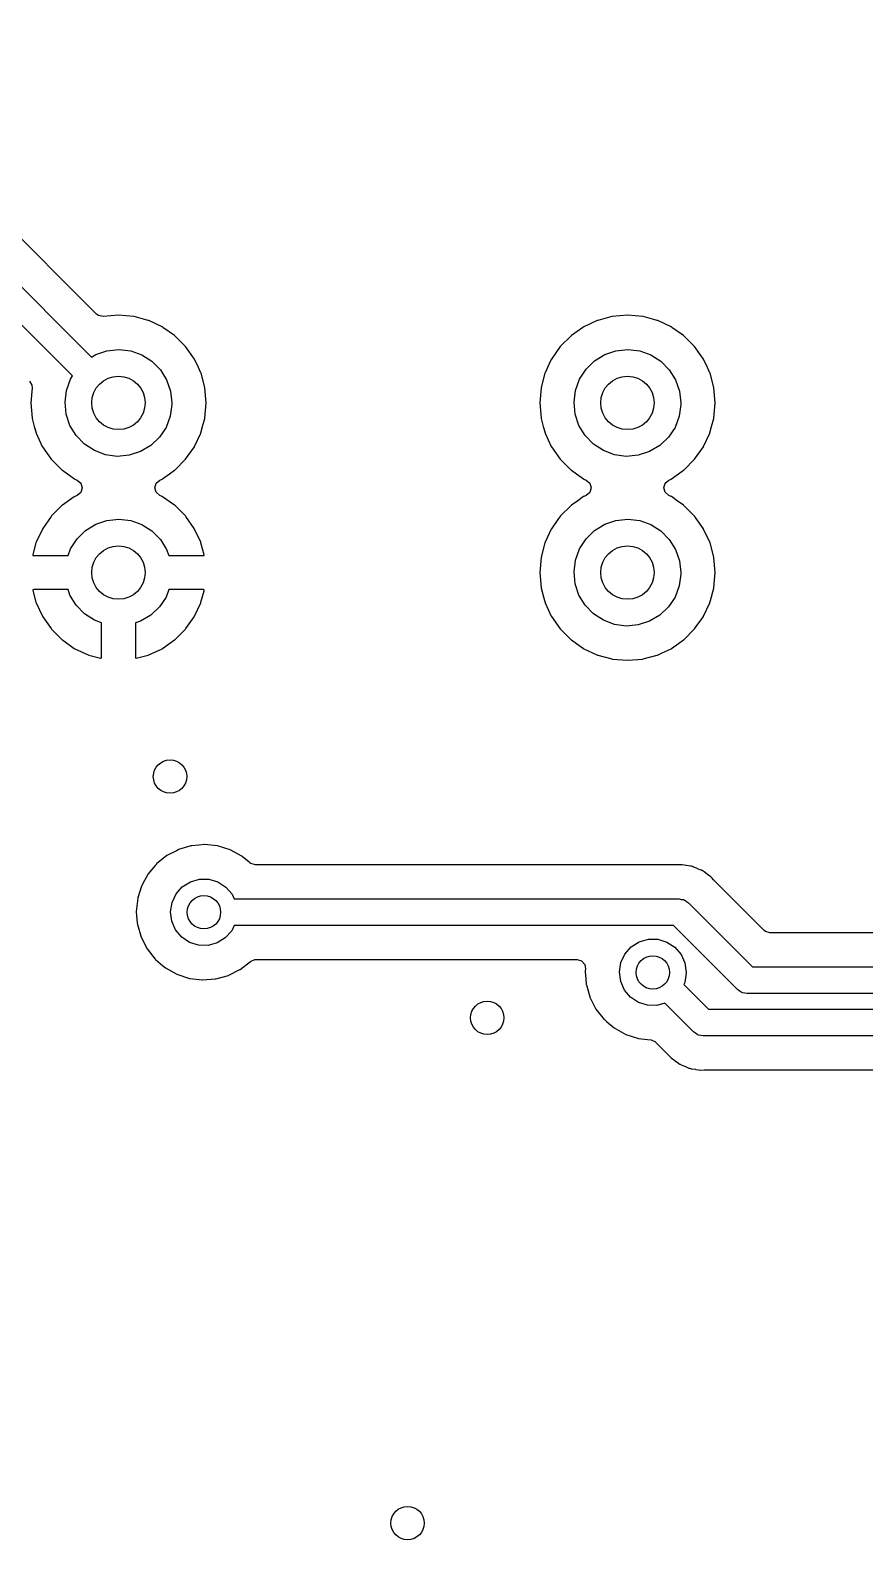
# Model space of a CAD drawing. Extents: x 41 to 172, y -238 to -26.
# Drawn here: x 101.03 to 113.53, y -187.96 to -165.36 of the extents above; entities that cross this region are included whole.
import ezdxf

# ---------------------------------------------------------------- set-up
doc = ezdxf.new("R2010")
doc.units = 0
doc.layers.add('BLACK', color=7, linetype='CONTINUOUS')

msp = doc.modelspace()

# ---------------------------------------------------------------- linework, layer by layer
at = {"layer": 'BLACK', "linetype": 'CONTINUOUS'}
for p, q in [((96.6209, -164.923), (101.949, -170.251)), ((101.666, -170.534), (96.3967, -165.265)), ((102.024, -169.607), (97.8056, -165.389)), ((102.054, -169.629), (102.024, -169.607)), ((102.124, -169.643), (102.054, -169.629)), ((102.352, -169.624), (102.124, -169.643)), ((102.58, -169.643), (102.352, -169.624)), ((102.585, -169.645), (102.58, -169.643)), ((102.796, -169.701), (102.585, -169.645)), ((102.585, -169.645), (102.585, -169.645)), ((102.801, -169.703), (102.796, -169.701)), ((102.796, -169.701), (102.796, -169.701)), ((102.806, -169.705), (102.801, -169.703)), ((103.004, -169.797), (102.806, -169.705)), ((102.806, -169.705), (102.806, -169.705)), ((109.518, -169.705), (109.32, -169.797)), ((109.523, -169.703), (109.518, -169.705)), ((109.518, -169.705), (109.518, -169.705)), ((109.528, -169.701), (109.523, -169.703)), ((109.739, -169.645), (109.528, -169.701)), ((109.528, -169.701), (109.528, -169.701)), ((109.744, -169.643), (109.739, -169.645)), ((109.739, -169.645), (109.739, -169.645)), ((109.972, -169.624), (109.744, -169.643)), ((110.2, -169.643), (109.972, -169.624)), ((110.205, -169.645), (110.2, -169.643)), ((110.416, -169.701), (110.205, -169.645)), ((110.205, -169.645), (110.205, -169.645)), ((110.421, -169.703), (110.416, -169.701)), ((110.416, -169.701), (110.416, -169.701)), ((110.426, -169.705), (110.421, -169.703)), ((110.624, -169.797), (110.426, -169.705)), ((110.426, -169.705), (110.426, -169.705)), ((103.009, -169.799), (103.004, -169.797)), ((103.004, -169.797), (103.004, -169.797)), ((103.018, -169.806), (103.009, -169.799)), ((103.192, -169.928), (103.018, -169.806)), ((103.196, -169.931), (103.192, -169.928)), ((103.192, -169.928), (103.192, -169.928)), ((103.358, -170.093), (103.196, -169.931)), ((109.128, -169.931), (108.966, -170.093)), ((109.132, -169.928), (109.128, -169.931)), ((109.306, -169.806), (109.132, -169.928)), ((109.132, -169.928), (109.132, -169.928)), ((109.315, -169.799), (109.306, -169.806)), ((109.32, -169.797), (109.315, -169.799)), ((109.32, -169.797), (109.32, -169.797)), ((110.629, -169.799), (110.624, -169.797)), ((110.624, -169.797), (110.624, -169.797)), ((110.638, -169.806), (110.629, -169.799)), ((110.812, -169.928), (110.638, -169.806)), ((110.816, -169.931), (110.812, -169.928)), ((110.812, -169.928), (110.812, -169.928)), ((110.978, -170.093), (110.816, -169.931)), ((102.011, -170.213), (102.18, -170.156)), ((102.18, -170.156), (102.358, -170.137)), ((102.358, -170.137), (102.535, -170.158)), ((102.535, -170.158), (102.703, -170.218)), ((103.49, -170.28), (103.358, -170.093)), ((108.966, -170.093), (108.834, -170.28)), ((109.631, -170.213), (109.8, -170.156)), ((109.8, -170.156), (109.978, -170.137)), ((109.978, -170.137), (110.155, -170.158)), ((110.155, -170.158), (110.323, -170.218)), ((111.11, -170.28), (110.978, -170.093)), ((101.949, -170.251), (102.011, -170.213)), ((102.703, -170.218), (102.853, -170.314)), ((102.853, -170.314), (102.979, -170.44)), ((103.492, -170.285), (103.49, -170.28)), ((103.529, -170.364), (103.492, -170.285)), ((103.492, -170.285), (103.492, -170.285)), ((103.586, -170.488), (103.529, -170.364)), ((108.795, -170.364), (108.738, -170.488)), ((108.832, -170.285), (108.795, -170.364)), ((108.834, -170.28), (108.832, -170.285)), ((108.832, -170.285), (108.832, -170.285)), ((109.352, -170.431), (109.479, -170.307)), ((109.479, -170.307), (109.631, -170.213)), ((110.323, -170.218), (110.473, -170.314)), ((110.473, -170.314), (110.599, -170.44)), ((111.112, -170.285), (111.11, -170.28)), ((111.149, -170.364), (111.112, -170.285)), ((111.112, -170.285), (111.112, -170.285)), ((111.206, -170.488), (111.149, -170.364)), ((101.022, -170.609), (101.056, -170.671)), ((101.574, -170.749), (101.635, -170.581)), ((101.635, -170.581), (101.666, -170.534)), ((102.979, -170.44), (103.073, -170.591)), ((103.073, -170.591), (103.132, -170.76)), ((103.588, -170.493), (103.586, -170.488)), ((103.639, -170.685), (103.588, -170.493)), ((103.588, -170.493), (103.588, -170.493)), ((108.736, -170.493), (108.685, -170.685)), ((108.738, -170.488), (108.736, -170.493)), ((108.736, -170.493), (108.736, -170.493)), ((109.194, -170.749), (109.255, -170.581)), ((109.255, -170.581), (109.352, -170.431)), ((110.599, -170.44), (110.693, -170.591)), ((110.693, -170.591), (110.752, -170.76)), ((111.208, -170.493), (111.206, -170.488)), ((111.259, -170.685), (111.208, -170.493)), ((111.208, -170.493), (111.208, -170.493)), ((101.058, -170.709), (101.039, -170.937)), ((101.056, -170.671), (101.058, -170.709)), ((101.552, -170.926), (101.574, -170.749)), ((103.132, -170.76), (103.152, -170.937)), ((103.646, -170.709), (103.639, -170.685)), ((103.665, -170.937), (103.646, -170.709)), ((108.678, -170.709), (108.659, -170.937)), ((108.685, -170.685), (108.678, -170.709)), ((109.172, -170.926), (109.194, -170.749)), ((110.752, -170.76), (110.772, -170.937)), ((111.266, -170.709), (111.259, -170.685)), ((111.285, -170.937), (111.266, -170.709)), ((101.039, -170.937), (101.058, -171.165)), ((101.569, -171.103), (101.552, -170.926)), ((103.152, -170.959), (103.127, -171.136)), ((103.152, -170.937), (103.152, -170.959)), ((103.646, -171.165), (103.665, -170.937)), ((108.659, -170.937), (108.678, -171.165)), ((109.189, -171.103), (109.172, -170.926)), ((110.772, -170.959), (110.747, -171.136)), ((110.772, -170.937), (110.772, -170.959)), ((111.266, -171.165), (111.285, -170.937)), ((101.058, -171.165), (101.06, -171.17)), ((101.06, -171.17), (101.06, -171.17)), ((101.06, -171.17), (101.092, -171.292)), ((101.092, -171.292), (101.118, -171.386)), ((101.626, -171.273), (101.569, -171.103)), ((101.718, -171.425), (101.626, -171.273)), ((103.127, -171.136), (103.064, -171.303)), ((103.586, -171.386), (103.612, -171.292)), ((103.612, -171.292), (103.644, -171.17)), ((103.644, -171.17), (103.646, -171.165)), ((103.644, -171.17), (103.644, -171.17)), ((108.678, -171.165), (108.68, -171.17)), ((108.68, -171.17), (108.68, -171.17)), ((108.68, -171.17), (108.712, -171.292)), ((108.712, -171.292), (108.738, -171.386)), ((109.246, -171.273), (109.189, -171.103)), ((109.338, -171.425), (109.246, -171.273)), ((110.747, -171.136), (110.684, -171.303)), ((111.206, -171.386), (111.232, -171.292)), ((111.232, -171.292), (111.264, -171.17)), ((111.264, -171.17), (111.266, -171.165)), ((111.264, -171.17), (111.264, -171.17)), ((101.118, -171.386), (101.12, -171.391)), ((101.12, -171.391), (101.12, -171.391)), ((101.12, -171.391), (101.212, -171.589)), ((101.842, -171.553), (101.718, -171.425)), ((102.965, -171.451), (102.836, -171.574)), ((103.064, -171.303), (102.965, -171.451)), ((103.492, -171.589), (103.584, -171.391)), ((103.584, -171.391), (103.586, -171.386)), ((103.584, -171.391), (103.584, -171.391)), ((108.738, -171.386), (108.74, -171.391)), ((108.74, -171.391), (108.74, -171.391)), ((108.74, -171.391), (108.832, -171.589)), ((109.462, -171.553), (109.338, -171.425)), ((110.585, -171.451), (110.456, -171.574)), ((110.684, -171.303), (110.585, -171.451)), ((111.112, -171.589), (111.204, -171.391)), ((111.204, -171.391), (111.206, -171.386)), ((111.204, -171.391), (111.204, -171.391)), ((101.212, -171.589), (101.212, -171.589)), ((101.212, -171.589), (101.214, -171.594)), ((101.214, -171.594), (101.346, -171.781)), ((101.991, -171.651), (101.842, -171.553)), ((102.158, -171.713), (101.991, -171.651)), ((102.335, -171.737), (102.158, -171.713)), ((102.513, -171.721), (102.335, -171.737)), ((102.682, -171.666), (102.513, -171.721)), ((102.836, -171.574), (102.682, -171.666)), ((103.358, -171.781), (103.49, -171.594)), ((103.49, -171.594), (103.492, -171.589)), ((103.492, -171.589), (103.492, -171.589)), ((108.832, -171.589), (108.832, -171.589)), ((108.832, -171.589), (108.834, -171.594)), ((108.834, -171.594), (108.966, -171.781)), ((109.611, -171.651), (109.462, -171.553)), ((109.778, -171.713), (109.611, -171.651)), ((109.955, -171.737), (109.778, -171.713)), ((110.133, -171.721), (109.955, -171.737)), ((110.302, -171.666), (110.133, -171.721)), ((110.456, -171.574), (110.302, -171.666)), ((110.978, -171.781), (111.11, -171.594)), ((111.11, -171.594), (111.112, -171.589)), ((111.112, -171.589), (111.112, -171.589)), ((101.346, -171.781), (101.508, -171.943)), ((101.508, -171.943), (101.512, -171.946)), ((101.512, -171.946), (101.512, -171.946)), ((101.512, -171.946), (101.59, -172.001)), ((103.114, -172.001), (103.192, -171.946)), ((103.192, -171.946), (103.196, -171.943)), ((103.192, -171.946), (103.192, -171.946)), ((103.196, -171.943), (103.358, -171.781)), ((108.966, -171.781), (109.128, -171.943)), ((109.128, -171.943), (109.132, -171.946)), ((109.132, -171.946), (109.132, -171.946)), ((109.132, -171.946), (109.21, -172.001)), ((110.734, -172.001), (110.812, -171.946)), ((110.812, -171.946), (110.816, -171.943)), ((110.812, -171.946), (110.812, -171.946)), ((110.816, -171.943), (110.978, -171.781)), ((101.59, -172.001), (101.695, -172.075)), ((101.695, -172.075), (101.7, -172.077)), ((101.7, -172.077), (101.7, -172.077)), ((101.7, -172.077), (101.735, -172.093)), ((101.735, -172.093), (101.788, -172.14)), ((101.788, -172.14), (101.808, -172.208)), ((102.896, -172.206), (102.917, -172.138)), ((102.917, -172.138), (102.969, -172.093)), ((102.969, -172.093), (103.004, -172.077)), ((103.004, -172.077), (103.009, -172.075)), ((103.004, -172.077), (103.004, -172.077)), ((103.009, -172.075), (103.114, -172.001)), ((109.21, -172.001), (109.315, -172.075)), ((109.315, -172.075), (109.32, -172.077)), ((109.32, -172.077), (109.32, -172.077)), ((109.32, -172.077), (109.354, -172.093)), ((109.354, -172.093), (109.408, -172.14)), ((109.408, -172.14), (109.427, -172.208)), ((110.517, -172.206), (110.537, -172.138)), ((110.537, -172.138), (110.59, -172.093)), ((110.59, -172.093), (110.624, -172.077)), ((110.624, -172.077), (110.629, -172.075)), ((110.624, -172.077), (110.624, -172.077)), ((110.629, -172.075), (110.734, -172.001)), ((101.691, -172.343), (101.513, -172.468)), ((101.7, -172.338), (101.691, -172.343)), ((101.735, -172.321), (101.7, -172.338)), ((101.787, -172.276), (101.735, -172.321)), ((101.808, -172.208), (101.787, -172.276)), ((102.916, -172.275), (102.896, -172.206)), ((102.969, -172.321), (102.916, -172.275)), ((103.004, -172.338), (102.969, -172.321)), ((103.013, -172.343), (103.004, -172.338)), ((103.191, -172.468), (103.013, -172.343)), ((109.227, -172.401), (109.132, -172.468)), ((109.315, -172.339), (109.227, -172.401)), ((109.32, -172.337), (109.315, -172.339)), ((109.354, -172.321), (109.32, -172.337)), ((109.32, -172.337), (109.32, -172.337)), ((109.407, -172.276), (109.354, -172.321)), ((109.427, -172.208), (109.407, -172.276)), ((110.536, -172.274), (110.517, -172.206)), ((110.59, -172.321), (110.536, -172.274)), ((110.624, -172.337), (110.59, -172.321)), ((110.629, -172.339), (110.624, -172.337)), ((110.624, -172.337), (110.624, -172.337)), ((110.717, -172.401), (110.629, -172.339)), ((110.812, -172.468), (110.717, -172.401)), ((101.343, -172.638), (101.218, -172.816)), ((101.35, -172.629), (101.343, -172.638)), ((101.504, -172.475), (101.35, -172.629)), ((101.513, -172.468), (101.504, -172.475)), ((103.2, -172.475), (103.191, -172.468)), ((103.354, -172.629), (103.2, -172.475)), ((103.361, -172.638), (103.354, -172.629)), ((103.486, -172.816), (103.361, -172.638)), ((108.963, -172.637), (108.941, -172.668)), ((108.966, -172.633), (108.963, -172.637)), ((108.963, -172.637), (108.963, -172.637)), ((109.128, -172.471), (108.966, -172.633)), ((109.132, -172.468), (109.128, -172.471)), ((109.132, -172.468), (109.132, -172.468)), ((110.816, -172.471), (110.812, -172.468)), ((110.812, -172.468), (110.812, -172.468)), ((110.978, -172.633), (110.816, -172.471)), ((110.981, -172.637), (110.978, -172.633)), ((111.003, -172.668), (110.981, -172.637)), ((110.981, -172.637), (110.981, -172.637)), ((101.213, -172.825), (101.121, -173.023)), ((101.218, -172.816), (101.213, -172.825)), ((101.732, -172.971), (101.859, -172.847)), ((101.859, -172.847), (102.011, -172.753)), ((102.011, -172.753), (102.18, -172.696)), ((102.18, -172.696), (102.358, -172.677)), ((102.358, -172.677), (102.535, -172.698)), ((102.535, -172.698), (102.703, -172.758)), ((102.703, -172.758), (102.853, -172.854)), ((102.853, -172.854), (102.979, -172.98)), ((103.491, -172.825), (103.486, -172.816)), ((103.583, -173.023), (103.491, -172.825)), ((108.832, -172.825), (108.741, -173.022)), ((108.834, -172.82), (108.832, -172.825)), ((108.832, -172.825), (108.832, -172.825)), ((108.941, -172.668), (108.834, -172.82)), ((109.352, -172.971), (109.479, -172.847)), ((109.479, -172.847), (109.631, -172.753)), ((109.631, -172.753), (109.8, -172.696)), ((109.8, -172.696), (109.978, -172.677)), ((109.978, -172.677), (110.155, -172.698)), ((110.155, -172.698), (110.323, -172.758)), ((110.323, -172.758), (110.473, -172.854)), ((110.473, -172.854), (110.599, -172.98)), ((111.11, -172.82), (111.003, -172.668)), ((111.112, -172.825), (111.11, -172.82)), ((111.203, -173.022), (111.112, -172.825)), ((111.112, -172.825), (111.112, -172.825)), ((101.117, -173.033), (101.071, -173.206)), ((101.121, -173.023), (101.117, -173.033)), ((101.635, -173.121), (101.732, -172.971)), ((102.979, -172.98), (103.073, -173.131)), ((103.587, -173.033), (103.583, -173.023)), ((103.635, -173.21), (103.587, -173.033)), ((108.736, -173.033), (108.696, -173.184)), ((108.738, -173.028), (108.736, -173.033)), ((108.736, -173.033), (108.736, -173.033)), ((108.741, -173.022), (108.738, -173.028)), ((109.255, -173.121), (109.352, -172.971)), ((110.599, -172.98), (110.693, -173.131)), ((111.206, -173.028), (111.203, -173.022)), ((111.208, -173.033), (111.206, -173.028)), ((111.248, -173.184), (111.208, -173.033)), ((111.208, -173.033), (111.208, -173.033)), ((101.071, -173.206), (101.071, -173.22)), ((101.071, -173.22), (101.079, -173.223)), ((101.079, -173.223), (101.598, -173.223)), ((101.598, -173.223), (101.635, -173.121)), ((103.073, -173.131), (103.105, -173.223)), ((103.105, -173.223), (103.62, -173.223)), ((103.62, -173.223), (103.633, -173.219)), ((103.633, -173.219), (103.635, -173.21)), ((108.678, -173.249), (108.659, -173.477)), ((108.696, -173.184), (108.678, -173.249)), ((109.172, -173.466), (109.194, -173.289)), ((109.194, -173.289), (109.255, -173.121)), ((110.693, -173.131), (110.752, -173.3)), ((110.752, -173.3), (110.772, -173.477)), ((111.266, -173.249), (111.248, -173.184)), ((111.285, -173.477), (111.266, -173.249)), ((108.659, -173.477), (108.678, -173.705)), ((109.189, -173.643), (109.172, -173.466)), ((110.772, -173.499), (110.747, -173.676)), ((110.772, -173.477), (110.772, -173.499)), ((111.266, -173.705), (111.285, -173.477)), ((101.071, -173.735), (101.069, -173.744)), ((101.069, -173.744), (101.117, -173.921)), ((101.084, -173.731), (101.071, -173.735)), ((101.599, -173.731), (101.084, -173.731)), ((101.626, -173.813), (101.599, -173.731)), ((103.106, -173.731), (103.064, -173.843)), ((103.625, -173.731), (103.106, -173.731)), ((103.587, -173.921), (103.633, -173.748)), ((103.633, -173.734), (103.625, -173.731)), ((103.633, -173.748), (103.633, -173.734)), ((108.678, -173.705), (108.68, -173.71)), ((108.68, -173.71), (108.68, -173.71)), ((108.68, -173.71), (108.73, -173.896)), ((109.246, -173.813), (109.189, -173.643)), ((110.747, -173.676), (110.684, -173.843)), ((111.214, -173.896), (111.264, -173.71)), ((111.264, -173.71), (111.266, -173.705)), ((111.264, -173.71), (111.264, -173.71)), ((101.117, -173.921), (101.121, -173.931)), ((101.121, -173.931), (101.213, -174.129)), ((101.718, -173.965), (101.626, -173.813)), ((101.842, -174.093), (101.718, -173.965)), ((102.965, -173.991), (102.836, -174.114)), ((103.064, -173.843), (102.965, -173.991)), ((103.491, -174.129), (103.583, -173.931)), ((103.583, -173.931), (103.587, -173.921)), ((108.73, -173.896), (108.738, -173.926)), ((108.738, -173.926), (108.74, -173.931)), ((108.74, -173.931), (108.74, -173.931)), ((108.74, -173.931), (108.832, -174.129)), ((109.338, -173.965), (109.246, -173.813)), ((109.462, -174.093), (109.338, -173.965)), ((110.585, -173.991), (110.456, -174.114)), ((110.684, -173.843), (110.585, -173.991)), ((111.112, -174.129), (111.204, -173.931)), ((111.204, -173.931), (111.206, -173.926)), ((111.204, -173.931), (111.204, -173.931)), ((111.206, -173.926), (111.214, -173.896)), ((101.213, -174.129), (101.218, -174.138)), ((101.218, -174.138), (101.343, -174.316)), ((101.991, -174.191), (101.842, -174.093)), ((102.098, -174.231), (101.991, -174.191)), ((102.098, -174.75), (102.098, -174.231)), ((102.682, -174.206), (102.606, -174.23)), ((102.606, -174.23), (102.606, -174.745)), ((102.836, -174.114), (102.682, -174.206)), ((103.361, -174.316), (103.486, -174.138)), ((103.486, -174.138), (103.491, -174.129)), ((108.832, -174.129), (108.832, -174.129)), ((108.832, -174.129), (108.834, -174.134)), ((108.834, -174.134), (108.86, -174.17)), ((108.86, -174.17), (108.941, -174.286)), ((109.611, -174.191), (109.462, -174.093)), ((109.778, -174.253), (109.611, -174.191)), ((110.302, -174.206), (110.133, -174.261)), ((110.456, -174.114), (110.302, -174.206)), ((111.003, -174.286), (111.084, -174.17)), ((111.084, -174.17), (111.11, -174.134)), ((111.11, -174.134), (111.112, -174.129)), ((111.112, -174.129), (111.112, -174.129)), ((101.343, -174.316), (101.35, -174.325)), ((101.35, -174.325), (101.504, -174.479)), ((103.2, -174.479), (103.354, -174.325)), ((103.354, -174.325), (103.361, -174.316)), ((108.941, -174.286), (108.966, -174.321)), ((108.966, -174.321), (109.128, -174.483)), ((109.955, -174.277), (109.778, -174.253)), ((110.133, -174.261), (109.955, -174.277)), ((110.816, -174.483), (110.978, -174.321)), ((110.978, -174.321), (111.003, -174.286)), ((101.504, -174.479), (101.513, -174.486)), ((101.513, -174.486), (101.691, -174.611)), ((101.691, -174.611), (101.7, -174.616)), ((101.7, -174.616), (101.898, -174.708)), ((102.806, -174.708), (103.004, -174.616)), ((103.004, -174.616), (103.013, -174.611)), ((103.013, -174.611), (103.191, -174.486)), ((103.191, -174.486), (103.2, -174.479)), ((109.128, -174.483), (109.132, -174.486)), ((109.132, -174.486), (109.132, -174.486)), ((109.132, -174.486), (109.21, -174.541)), ((109.21, -174.541), (109.315, -174.615)), ((109.315, -174.615), (109.32, -174.617)), ((109.32, -174.617), (109.32, -174.617)), ((109.32, -174.617), (109.451, -174.678)), ((109.451, -174.678), (109.523, -174.711)), ((110.421, -174.711), (110.493, -174.678)), ((110.493, -174.678), (110.624, -174.617)), ((110.624, -174.617), (110.629, -174.615)), ((110.624, -174.617), (110.624, -174.617)), ((110.629, -174.615), (110.734, -174.541)), ((110.734, -174.541), (110.812, -174.486)), ((110.812, -174.486), (110.816, -174.483)), ((110.812, -174.486), (110.812, -174.486)), ((101.898, -174.708), (101.908, -174.712)), ((101.908, -174.712), (102.081, -174.758)), ((102.081, -174.758), (102.095, -174.758)), ((102.095, -174.758), (102.098, -174.75)), ((102.606, -174.745), (102.61, -174.758)), ((102.61, -174.758), (102.619, -174.76)), ((102.619, -174.76), (102.796, -174.712)), ((102.796, -174.712), (102.806, -174.708)), ((109.523, -174.711), (109.528, -174.713)), ((109.528, -174.713), (109.528, -174.713)), ((109.528, -174.713), (109.739, -174.769)), ((109.739, -174.769), (109.739, -174.769)), ((109.739, -174.769), (109.744, -174.771)), ((109.744, -174.771), (109.972, -174.79)), ((109.972, -174.79), (110.2, -174.771)), ((110.2, -174.771), (110.205, -174.769)), ((110.205, -174.769), (110.416, -174.713)), ((110.205, -174.769), (110.205, -174.769)), ((110.416, -174.713), (110.421, -174.711)), ((110.416, -174.713), (110.416, -174.713)), ((103.252, -177.622), (103.247, -177.625)), ((103.334, -177.598), (103.252, -177.622)), ((103.436, -177.568), (103.334, -177.598)), ((103.442, -177.567), (103.436, -177.568)), ((103.436, -177.568), (103.436, -177.568)), ((103.448, -177.566), (103.442, -177.567)), ((103.557, -177.556), (103.448, -177.566)), ((103.448, -177.566), (103.448, -177.566)), ((103.639, -177.549), (103.557, -177.556)), ((103.645, -177.549), (103.639, -177.549)), ((103.83, -177.569), (103.645, -177.549)), ((103.645, -177.549), (103.645, -177.549)), ((103.836, -177.569), (103.83, -177.569)), ((103.83, -177.569), (103.83, -177.569)), ((104.025, -177.628), (103.836, -177.569)), ((102.919, -177.843), (102.908, -177.856)), ((102.923, -177.838), (102.919, -177.843)), ((103.077, -177.714), (102.923, -177.838)), ((103.219, -177.64), (103.077, -177.714)), ((103.247, -177.625), (103.219, -177.64)), ((103.247, -177.625), (103.247, -177.625)), ((104.199, -177.722), (104.025, -177.628)), ((104.203, -177.726), (104.199, -177.722)), ((104.31, -177.814), (104.203, -177.726)), ((104.203, -177.726), (104.203, -177.726)), ((104.322, -177.824), (104.31, -177.814)), ((104.323, -177.825), (104.322, -177.824)), ((104.335, -177.833), (104.323, -177.825)), ((104.403, -177.853), (104.335, -177.833)), ((110.781, -177.85), (110.727, -177.853)), ((110.789, -177.85), (110.781, -177.85)), ((110.781, -177.85), (110.781, -177.85)), ((110.852, -177.861), (110.789, -177.85)), ((102.793, -177.995), (102.743, -178.085)), ((102.796, -177.989), (102.793, -177.995)), ((102.793, -177.995), (102.793, -177.995)), ((102.908, -177.856), (102.796, -177.989)), ((103.428, -178.106), (103.564, -178.067)), ((103.564, -178.067), (103.706, -178.067)), ((103.706, -178.067), (103.842, -178.108)), ((110.719, -177.853), (104.403, -177.853)), ((110.727, -177.853), (110.719, -177.853)), ((110.858, -177.862), (110.852, -177.861)), ((110.884, -177.866), (110.858, -177.862)), ((110.914, -177.87), (110.884, -177.866)), ((110.921, -177.871), (110.914, -177.87)), ((110.914, -177.87), (110.914, -177.87)), ((110.929, -177.873), (110.921, -177.871)), ((110.931, -177.874), (110.929, -177.873)), ((110.947, -177.879), (110.931, -177.874)), ((110.95, -177.88), (110.947, -177.879)), ((110.957, -177.881), (110.95, -177.88)), ((111.016, -177.907), (110.957, -177.881)), ((111.022, -177.91), (111.016, -177.907)), ((111.074, -177.93), (111.022, -177.91)), ((111.081, -177.933), (111.074, -177.93)), ((111.074, -177.93), (111.074, -177.93)), ((111.087, -177.937), (111.081, -177.933)), ((111.09, -177.939), (111.087, -177.937)), ((111.105, -177.947), (111.09, -177.939)), ((111.107, -177.948), (111.105, -177.947)), ((111.114, -177.952), (111.107, -177.948)), ((111.12, -177.956), (111.114, -177.952)), ((111.164, -177.991), (111.12, -177.956)), ((111.169, -177.995), (111.164, -177.991)), ((111.222, -178.032), (111.169, -177.995)), ((111.239, -178.052), (111.222, -178.032)), ((111.26, -178.075), (111.239, -178.052)), ((111.265, -178.081), (111.26, -178.075)), ((102.699, -178.169), (102.643, -178.345)), ((102.701, -178.163), (102.699, -178.169)), ((102.699, -178.169), (102.699, -178.169)), ((102.743, -178.085), (102.701, -178.163)), ((103.154, -178.416), (103.214, -178.287)), ((103.214, -178.287), (103.308, -178.181)), ((103.308, -178.181), (103.428, -178.106)), ((103.842, -178.108), (103.961, -178.185)), ((103.961, -178.185), (104.053, -178.293)), ((104.053, -178.293), (104.085, -178.362)), ((112.017, -178.833), (111.265, -178.081)), ((102.641, -178.351), (102.619, -178.548)), ((102.643, -178.345), (102.641, -178.351)), ((103.132, -178.556), (103.154, -178.416)), ((104.085, -178.362), (110.744, -178.362)), ((110.744, -178.362), (110.777, -178.369)), ((110.777, -178.369), (110.81, -178.373)), ((110.81, -178.373), (110.82, -178.379)), ((110.82, -178.379), (110.831, -178.382)), ((110.831, -178.382), (110.857, -178.403)), ((110.857, -178.403), (110.885, -178.421)), ((110.885, -178.421), (111.843, -179.378)), ((102.619, -178.548), (102.619, -178.554)), ((102.619, -178.554), (102.633, -178.718)), ((102.633, -178.718), (102.635, -178.745)), ((102.635, -178.745), (102.69, -178.935)), ((103.15, -178.696), (103.132, -178.556)), ((103.208, -178.826), (103.15, -178.696)), ((102.69, -178.935), (102.78, -179.111)), ((103.299, -178.935), (103.208, -178.826)), ((103.417, -179.013), (103.299, -178.935)), ((103.951, -178.947), (103.831, -179.021)), ((104.047, -178.842), (103.951, -178.947)), ((104.085, -178.762), (104.047, -178.842)), ((110.661, -178.762), (104.085, -178.762)), ((110.148, -179.005), (110.285, -178.966)), ((110.285, -178.966), (110.426, -178.967)), ((110.426, -178.967), (110.562, -179.008)), ((111.619, -179.719), (110.661, -178.762)), ((112.038, -178.849), (112.017, -178.833)), ((112.106, -178.869), (112.038, -178.849)), ((136.814, -178.869), (112.106, -178.869)), ((102.78, -179.111), (102.903, -179.266)), ((103.552, -179.056), (103.417, -179.013)), ((103.694, -179.058), (103.552, -179.056)), ((103.831, -179.021), (103.694, -179.058)), ((109.874, -179.315), (109.935, -179.187)), ((109.935, -179.187), (110.028, -179.081)), ((110.028, -179.081), (110.148, -179.005)), ((110.562, -179.008), (110.681, -179.085)), ((110.681, -179.085), (110.774, -179.192)), ((110.774, -179.192), (110.832, -179.321)), ((102.903, -179.266), (102.908, -179.27)), ((102.908, -179.27), (102.908, -179.27)), ((102.908, -179.27), (103.011, -179.358)), ((103.011, -179.358), (103.054, -179.394)), ((103.054, -179.394), (103.226, -179.491)), ((104.004, -179.504), (104.169, -179.42)), ((104.169, -179.42), (104.175, -179.418)), ((104.169, -179.42), (104.169, -179.42)), ((104.175, -179.418), (104.329, -179.297)), ((104.329, -179.297), (104.395, -179.271)), ((104.395, -179.271), (104.407, -179.27)), ((104.407, -179.27), (109.218, -179.27)), ((109.218, -179.27), (109.286, -179.291)), ((109.286, -179.291), (109.333, -179.344)), ((109.333, -179.344), (109.343, -179.411)), ((109.343, -179.411), (109.34, -179.441)), ((109.853, -179.455), (109.874, -179.315)), ((110.832, -179.321), (110.852, -179.462)), ((111.843, -179.378), (137.077, -179.378)), ((103.226, -179.491), (103.414, -179.552)), ((103.414, -179.552), (103.611, -179.575)), ((103.611, -179.575), (103.617, -179.575)), ((103.617, -179.575), (103.802, -179.56)), ((103.617, -179.575), (103.617, -179.575)), ((103.802, -179.56), (103.802, -179.56)), ((103.802, -179.56), (103.808, -179.56)), ((103.808, -179.56), (103.998, -179.507)), ((103.998, -179.507), (104.004, -179.504)), ((104.004, -179.504), (104.004, -179.504)), ((109.34, -179.441), (109.339, -179.447)), ((109.339, -179.447), (109.34, -179.453)), ((109.34, -179.453), (109.349, -179.558)), ((109.349, -179.558), (109.356, -179.644)), ((109.356, -179.644), (109.357, -179.65)), ((109.357, -179.65), (109.408, -179.827)), ((109.871, -179.596), (109.853, -179.455)), ((109.928, -179.726), (109.871, -179.596)), ((110.829, -179.614), (110.815, -179.641)), ((110.815, -179.641), (111.187, -180.013)), ((110.852, -179.474), (110.829, -179.614)), ((110.852, -179.462), (110.852, -179.474)), ((109.408, -179.827), (109.41, -179.835)), ((109.41, -179.835), (109.501, -180.01)), ((110.019, -179.834), (109.928, -179.726)), ((110.137, -179.913), (110.019, -179.834)), ((111.647, -179.737), (111.619, -179.719)), ((111.673, -179.758), (111.647, -179.737)), ((111.684, -179.761), (111.673, -179.758)), ((111.694, -179.767), (111.684, -179.761)), ((111.727, -179.771), (111.694, -179.767)), ((111.76, -179.778), (111.727, -179.771)), ((137.16, -179.778), (111.76, -179.778)), ((109.501, -180.01), (109.624, -180.165)), ((110.273, -179.955), (110.137, -179.913)), ((110.414, -179.958), (110.273, -179.955)), ((110.533, -179.925), (110.414, -179.958)), ((110.963, -180.354), (110.533, -179.925)), ((111.187, -180.013), (137.596, -180.013)), ((109.624, -180.165), (109.628, -180.169)), ((109.628, -180.169), (109.628, -180.169)), ((109.628, -180.169), (109.659, -180.195)), ((109.659, -180.195), (109.774, -180.294)), ((109.774, -180.294), (109.947, -180.39)), ((109.947, -180.39), (110.135, -180.451)), ((110.135, -180.451), (110.271, -180.468)), ((110.271, -180.468), (110.325, -180.474)), ((110.325, -180.474), (110.39, -180.502)), ((110.39, -180.502), (110.399, -180.51)), ((110.399, -180.51), (110.583, -180.694)), ((110.991, -180.372), (110.963, -180.354)), ((111.017, -180.393), (110.991, -180.372)), ((111.028, -180.396), (111.017, -180.393)), ((111.038, -180.402), (111.028, -180.396)), ((111.071, -180.406), (111.038, -180.402)), ((111.104, -180.413), (111.071, -180.406)), ((137.596, -180.413), (111.104, -180.413)), ((110.583, -180.694), (110.588, -180.7)), ((110.588, -180.7), (110.626, -180.743)), ((110.626, -180.743), (110.679, -180.78)), ((110.679, -180.78), (110.684, -180.784)), ((110.684, -180.784), (110.734, -180.823)), ((110.734, -180.823), (110.741, -180.827)), ((110.741, -180.827), (110.743, -180.828)), ((110.743, -180.828), (110.758, -180.836)), ((110.758, -180.836), (110.761, -180.838)), ((110.761, -180.838), (110.767, -180.842)), ((110.767, -180.842), (110.774, -180.845)), ((110.774, -180.845), (110.774, -180.845)), ((110.774, -180.845), (110.826, -180.865)), ((110.826, -180.865), (110.832, -180.868)), ((110.832, -180.868), (110.891, -180.894)), ((110.891, -180.894), (110.898, -180.895)), ((110.898, -180.895), (110.901, -180.896)), ((110.901, -180.896), (110.917, -180.901)), ((110.917, -180.901), (110.919, -180.902)), ((110.919, -180.902), (110.927, -180.904)), ((110.927, -180.904), (110.934, -180.905)), ((110.934, -180.905), (110.99, -180.913)), ((110.99, -180.913), (110.996, -180.914)), ((110.996, -180.914), (111.035, -180.921)), ((111.035, -180.921), (111.059, -180.925)), ((111.059, -180.925), (111.067, -180.925)), ((111.067, -180.925), (111.121, -180.922)), ((111.067, -180.925), (111.067, -180.925)), ((111.121, -180.922), (111.129, -180.921)), ((111.129, -180.921), (115.677, -180.921))]:
    msp.add_line(p, q, dxfattribs=at)
at = {"layer": 'BLACK'}
for centre, radius in [((102.352, -170.937), 0.4), ((109.972, -170.937), 0.4), ((102.352, -173.477), 0.4), ((109.972, -173.477), 0.4), ((103.124, -176.53), 0.25), ((103.632, -178.562), 0.25), ((110.352, -179.462), 0.25), ((107.873, -180.142), 0.25), ((106.68, -187.706), 0.25)]:
    msp.add_circle(centre, radius, dxfattribs=at)

doc.saveas('drawing.dxf')
